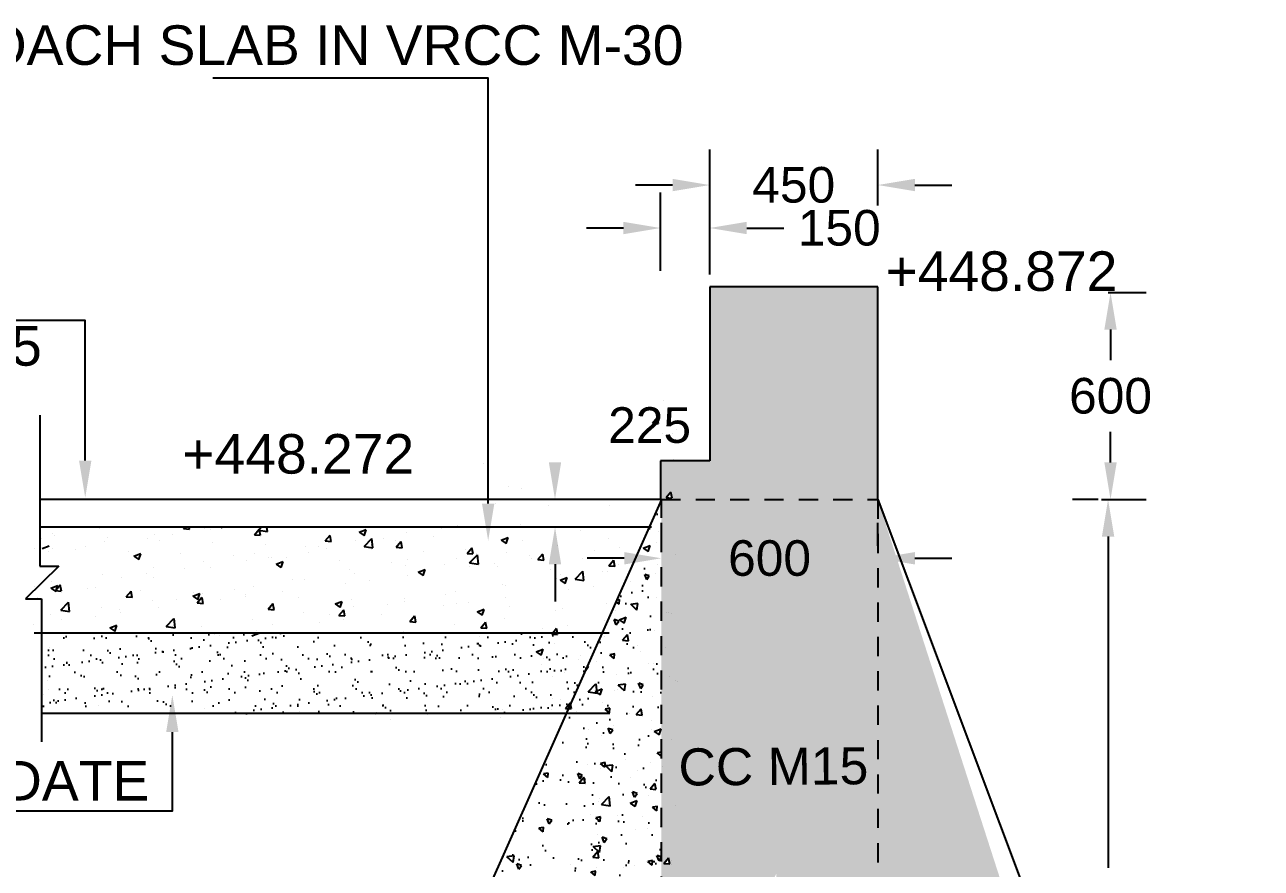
# Model space of a CAD drawing. Header units: metres. Extents: x 323 to 450, y 282 to 479.
# Drawn here: x 377.26 to 385.43, y 297.16 to 302.73 of the extents above; entities that cross this region are included whole.
import ezdxf

# ---------------------------------------------------------------- set-up
doc = ezdxf.new("R2010")
doc.units = ezdxf.units.M
doc.header["$MEASUREMENT"] = 0
doc.linetypes.add('HIDDEN', pattern=[9.525, 6.35, -3.175])
for name, color, linetype in [('DIMENSION', 255, 'Continuous'), ('DRAWING', 7, 'Continuous'), ('HATCH', 7, 'Continuous'), ('TEXT', 255, 'Continuous')]:
    doc.layers.add(name, color=color, linetype=linetype)
doc.styles.get("Standard").update_dxf_attribs({"font": 'arial.ttf'})
pattern_1 = [(140, (0.68134, 1.4796), (0.03137607, 0.3586301), [0.0375, -0.4125]), (85, (0.68134, 1.4796), (-0.37609607, -0.06937567), [0.03, -0.33]), (190.4514, (0.68396, 1.50948), (-0.34471977, 0.2892547), [0.0318701, -0.35057106]), (136.1842, (0.58134, 1.4796), (0.0827595, 0.53362052), [0.05625, -0.61875]), (186.6356, (0.58824, 1.52406), (-0.48705894, 0.46733135), [0.04780514, -0.5258565]), (81.1842, (0.58134, 1.4796), (-0.4870593, 0.467331), [0.045, -0.495]), (111, (0.60634, 1.5296), (0.20130945, 0.29845353), [0.0375, -0.4125]), (56, (0.60634, 1.5296), (-0.36257502, 0.12165767), [0.03, -0.33]), (161.4514, (0.62312, 1.55446), (-0.16126525, 0.42011131), [0.0318701, -0.35057106]), (127.5, (0.68134, 1.47959), (-0.166446927, 0.006079928), [0, -0.326, 0, -0.335, 0, -0.33125]), (97.5, (0.68134, 1.47959), (-0.197205856, 0.13153477), [0, -0.191, 0, -0.3185, 0, -0.12625]), (57.5, (0.68134, 1.36809), (0.011277436, 0.266911218), [0, -0.125, 0, -0.39, 0, -0.5175]), (47.5, (0.68134, 1.3181), (-0.05005249, 0.29159308), [0, -0.1625, 0, -0.259, 0, -0.3675])]

msp = doc.modelspace()

# ---------------------------------------------------------------- hatches: boundary and pattern name
at = {"layer": 'DIMENSION', "ltscale": 0.02}
h = msp.add_hatch(dxfattribs=at)
h.set_pattern_fill('AR-SAND', color=256, scale=0.09, style=0)
h.set_pattern_definition([(37.5, (1.61937, -4.51791), (-0.005669402, 0.17341414), [0, -0.1368, 0, -0.153, 0, -0.14625]), (7.5, (1.61937, -4.51791), (0.1592799, 0.25399315), [0, -0.0738, 0, -0.1233, 0, -0.04725]), (327.5, (1.50867, -4.51791), (0.280272768, 0.000509315), [0, -0.045, 0, -0.162, 0, -0.2115]), (317.5, (1.50867, -4.51791), (0.2705514, 0.0789908), [0, -0.0225, 0, -0.1062, 0, -0.1215])])
h.paths.add_polyline_path([(380.86543, 298.24898), (380.86674, 298.24184), (381.07412, 298.70729), (380.78089, 298.70729), (380.7824, 298.6991), (380.74304, 298.70254), (380.74703, 298.70729), (377.3715, 298.70729), (377.3715, 298.17641), (379.57454, 298.17641), (379.58854, 298.18178), (379.58674, 298.17641), (380.83759, 298.17641), (380.85234, 298.20952), (380.83368, 298.21115)])
h.paths.add_polyline_path([(380.68634, 298.60319), (380.67291, 298.56315), (380.63995, 298.58538)], flags=16)
at = {"layer": 'HATCH', "ltscale": 0.02}
h = msp.add_hatch(dxfattribs=at)
h.set_pattern_fill('AR-CONC', color=256, scale=0.05, angle=90, style=0)
h.set_pattern_definition(pattern_1)
h.paths.add_polyline_path([(382.89786, 300.99627), (381.78721, 300.99627), (381.78721, 299.84691), (381.46221, 299.84691), (381.46221, 299.59118), (381.46792, 299.59118), (381.53986, 299.59118), (381.53825, 299.59989), (381.4989, 299.60333), (381.53064, 299.64116), (381.53986, 299.59118), (382.89786, 299.59118)])
h.paths.add_polyline_path([(382.89786, 299.59118), (381.46792, 299.59118), (381.46792, 297.02223), (382.08659, 297.02223), (382.08659, 296.83021), (382.22756, 297.12069), (382.22756, 297.04149), (382.89786, 297.04149)])
h.paths.add_polyline_path([(381.5229, 297.18393), (381.48354, 297.18737), (381.51528, 297.2252)], flags=16)
h.paths.add_polyline_path([(383.7642, 296.90633), (382.89786, 296.90633), (382.89786, 294.24915), (384.62161, 294.24915)])
h.paths.add_polyline_path([(385.43222, 294.24915), (382.06425, 294.24915), (382.06675, 294.23558), (382.0274, 294.23902), (382.0359, 294.24915), (381.46792, 294.24915), (380.1818, 294.24915), (380.18118, 294.2473), (380.17844, 294.24915), (378.84838, 294.24915), (378.84838, 294.04691), (378.86979, 294.07242), (378.8774, 294.03115), (378.84838, 294.03369), (378.84838, 293.5896), (378.85314, 293.59456), (378.8604, 293.53215), (378.84838, 293.53401), (378.84838, 293.18028), (385.43222, 293.18028)])
h.paths.add_polyline_path([(382.25982, 293.736), (382.20137, 293.74507), (382.25256, 293.79841)], flags=16)
h.paths.add_polyline_path([(382.24804, 293.2528), (382.20869, 293.25624), (382.24043, 293.29406)], flags=16)
h.paths.add_polyline_path([(382.1574, 293.74419), (382.11805, 293.74763), (382.14978, 293.78546)], flags=16)
h.paths.add_polyline_path([(382.05887, 294.14266), (382.02591, 294.16489), (382.0723, 294.1827)], flags=16)
h.paths.add_polyline_path([(381.89992, 293.66894), (381.86696, 293.69117), (381.91335, 293.70898)], flags=0)
h.paths.add_polyline_path([(381.77947, 293.29379), (381.74012, 293.29723), (381.77186, 293.33506)], flags=16)
h.paths.add_polyline_path([(381.74096, 293.19521), (381.708, 293.21744), (381.7544, 293.23525)], flags=16)
h.paths.add_polyline_path([(381.68883, 293.78518), (381.64947, 293.78863), (381.68121, 293.82645)], flags=0)
h.paths.add_polyline_path([(381.56261, 293.84413), (381.50416, 293.8532), (381.55535, 293.90654)], flags=16)
h.paths.add_polyline_path([(381.50997, 293.93196), (381.47701, 293.95419), (381.5234, 293.972)], flags=16)
h.paths.add_polyline_path([(381.35102, 293.45823), (381.31806, 293.48046), (381.36445, 293.49827)], flags=16)
h.paths.add_polyline_path([(381.3109, 293.33479), (381.27155, 293.33823), (381.30329, 293.37605)], flags=16)
h.paths.add_polyline_path([(381.22026, 293.82618), (381.1809, 293.82962), (381.21264, 293.86745)], flags=0)
h.paths.add_polyline_path([(381.12002, 294.19498), (381.08706, 294.21721), (381.13346, 294.23502)], flags=16)
h.paths.add_polyline_path([(380.96107, 293.72125), (380.92811, 293.74349), (380.9745, 293.76129)], flags=0)
h.paths.add_polyline_path([(380.95202, 293.20776), (380.89357, 293.21683), (380.94476, 293.27017)], flags=16)
h.paths.add_polyline_path([(380.86541, 293.95226), (380.80696, 293.96133), (380.85815, 294.01467)], flags=16)
h.paths.add_polyline_path([(380.84233, 293.37578), (380.80298, 293.37922), (380.83471, 293.41705)], flags=16)
h.paths.add_polyline_path([(380.80212, 293.24753), (380.76916, 293.26976), (380.81555, 293.28757)], flags=16)
h.paths.add_polyline_path([(380.75168, 293.86717), (380.71233, 293.87062), (380.74407, 293.90844)], flags=16)
h.paths.add_polyline_path([(380.57112, 293.98428), (380.53816, 294.00651), (380.58456, 294.02432)], flags=16)
h.paths.add_polyline_path([(380.41217, 293.51055), (380.37921, 293.53278), (380.4256, 293.55059)], flags=16)
h.paths.add_polyline_path([(380.37376, 293.41678), (380.3344, 293.42022), (380.36614, 293.45804)], flags=16)
h.paths.add_polyline_path([(380.28311, 293.90817), (380.24376, 293.91161), (380.2755, 293.94944)], flags=16)
h.paths.add_polyline_path([(380.25481, 293.31589), (380.19636, 293.32496), (380.24755, 293.3783)], flags=16)
h.paths.add_polyline_path([(380.1682, 294.06039), (380.10975, 294.06946), (380.16094, 294.1228)], flags=16)
h.paths.add_polyline_path([(380.02222, 293.77357), (379.98926, 293.79581), (380.03566, 293.81361)], flags=16)
h.paths.add_polyline_path([(379.90519, 293.45777), (379.86583, 293.46121), (379.89757, 293.49904)], flags=16)
h.paths.add_polyline_path([(379.86327, 293.29985), (379.83031, 293.32208), (379.8767, 293.33989)], flags=16)
h.paths.add_polyline_path([(379.81454, 293.94916), (379.77519, 293.9526), (379.80693, 293.99043)], flags=16)
h.paths.add_polyline_path([(379.63228, 294.0366), (379.59932, 294.05883), (379.64571, 294.07664)], flags=16)
h.paths.add_polyline_path([(379.5576, 293.42402), (379.49916, 293.43309), (379.55034, 293.48643)], flags=16)
h.paths.add_polyline_path([(379.47332, 293.56287), (379.44036, 293.5851), (379.48676, 293.60291)], flags=16)
h.paths.add_polyline_path([(379.47099, 294.16852), (379.41255, 294.17759), (379.46373, 294.23093)], flags=16)
h.paths.add_polyline_path([(379.43661, 293.49877), (379.39726, 293.50221), (379.429, 293.54003)], flags=16)
h.paths.add_polyline_path([(379.34597, 293.99016), (379.30662, 293.9936), (379.33836, 294.03143)], flags=16)
h.paths.add_polyline_path([(379.08338, 293.82589), (379.05042, 293.84813), (379.09681, 293.86593)], flags=16)
h.paths.add_polyline_path([(378.96804, 293.53976), (378.92869, 293.5432), (378.96043, 293.58103)], flags=16)
h.paths.add_polyline_path([(378.92442, 293.35217), (378.89147, 293.3744), (378.93786, 293.39221)], flags=16)
h.paths.add_polyline_path([(382.89786, 299.59118), (382.89786, 297.04149), (383.72058, 297.04149)])
h.paths.add_polyline_path([(381.86405, 299.38155), (382.50173, 299.38155), (382.50173, 299.02381), (381.86405, 299.02381)], flags=24)
h.paths.add_polyline_path([(381.42363, 297.63263), (382.90057, 297.64313), (382.89787, 298.02338), (381.42092, 298.01287)], flags=9)
h.paths.add_polyline_path([(380.47806, 293.4843), (381.955, 293.49481), (381.9523, 293.87505), (380.47536, 293.86455)], flags=24)
h = msp.add_hatch(dxfattribs=at)
h.set_pattern_fill('AR-CONC', color=256, scale=0.05, angle=90, style=0)
h.set_pattern_definition(pattern_1)
h.paths.add_polyline_path([(379.08786, 294.24915), (380.17844, 294.24915), (380.14822, 294.26953), (380.19461, 294.28734), (380.1818, 294.24915), (381.46792, 294.24915), (381.46792, 294.58989), (381.41755, 294.5977), (381.46792, 294.6502), (381.46792, 297.02223), (380.32337, 297.02223)])
h.paths.add_polyline_path([(380.47214, 295.38262), (380.47976, 295.34135), (380.4404, 295.34479)], flags=16)
h.paths.add_polyline_path([(380.51252, 295.23479), (380.49908, 295.19475), (380.46612, 295.21698)], flags=16)
h.paths.add_polyline_path([(380.34013, 294.72102), (380.35356, 294.76107), (380.30717, 294.74326)], flags=16)
h.paths.add_polyline_path([(380.5704, 294.84996), (380.56279, 294.89122), (380.53105, 294.8534)], flags=16)
h.paths.add_polyline_path([(380.68492, 295.50368), (380.69218, 295.44126), (380.63374, 295.45033)], flags=16)
h.paths.add_polyline_path([(380.18486, 294.44083), (380.15312, 294.403), (380.19247, 294.39956)], flags=16)
h.paths.add_polyline_path([(380.62508, 295.69071), (380.65804, 295.66848), (380.67147, 295.70852)], flags=16)
h.paths.add_polyline_path([(380.7788, 294.69676), (380.77153, 294.75918), (380.72035, 294.70583)], flags=16)
h.paths.add_polyline_path([(380.90246, 294.97177), (380.88903, 294.93173), (380.85607, 294.95396)], flags=16)
h.paths.add_polyline_path([(380.94071, 295.34162), (380.94833, 295.30035), (380.90897, 295.30379)], flags=16)
h.paths.add_polyline_path([(380.85007, 295.83301), (380.85768, 295.79174), (380.81833, 295.79519)], flags=16)
h.paths.add_polyline_path([(380.73008, 294.458), (380.74351, 294.49804), (380.69712, 294.48023)], flags=16)
h.paths.add_polyline_path([(380.66104, 294.35856), (380.62169, 294.36201), (380.65343, 294.39983)], flags=16)
h.paths.add_polyline_path([(381.06142, 295.44549), (381.04798, 295.40545), (381.01502, 295.42768)], flags=16)
h.paths.add_polyline_path([(381.03897, 294.80896), (381.03136, 294.85023), (380.99962, 294.8124)], flags=16)
h.paths.add_polyline_path([(380.81699, 296.1422), (380.83042, 296.18224), (380.78403, 296.16443)], flags=16)
h.paths.add_polyline_path([(380.75943, 296.3244), (380.76704, 296.28313), (380.72769, 296.28658)], flags=16)
h.paths.add_polyline_path([(381.17398, 295.90141), (381.20694, 295.87918), (381.22037, 295.91922)], flags=16)
h.paths.add_polyline_path([(381.38213, 295.39555), (381.38939, 295.33313), (381.33094, 295.3422)], flags=16)
h.paths.add_polyline_path([(381.29241, 294.70875), (381.27898, 294.66871), (381.24602, 294.69094)], flags=16)
h.paths.add_polyline_path([(381.31864, 295.79202), (381.32625, 295.75075), (381.2869, 295.75419)], flags=16)
h.paths.add_polyline_path([(381.40928, 295.30063), (381.4169, 295.25936), (381.37754, 295.2628)], flags=16)
h.paths.add_polyline_path([(381.12961, 294.31757), (381.122, 294.35884), (381.09026, 294.32101)], flags=16)
h.paths.add_polyline_path([(381.45136, 295.18247), (381.43793, 295.14243), (381.40497, 295.16466)], flags=16)
h.paths.add_polyline_path([(381.29552, 296.14005), (381.30278, 296.07764), (381.24433, 296.0867)], flags=16)
h.paths.add_polyline_path([(381.228, 296.28341), (381.23561, 296.24214), (381.19626, 296.24558)], flags=16)
h.paths.add_polyline_path([(380.97594, 296.61593), (380.98938, 296.65597), (380.94298, 296.63816)], flags=16)
h.paths.add_polyline_path([(381.36589, 296.3529), (381.37932, 296.39294), (381.33293, 296.37514)], flags=16)
h.paths.add_polyline_path([(381.13736, 296.7748), (381.14497, 296.73353), (381.10561, 296.73697)], flags=16)
h.paths.add_polyline_path([(381.15772, 296.8312), (381.21617, 296.82214), (381.20891, 296.88455)], flags=16)
h.paths.add_polyline_path([(381.46792, 297.02223), (381.46792, 299.59118), (380.32337, 297.02223)])
h.paths.add_polyline_path([(381.05433, 297.22492), (381.04671, 297.26619), (381.01497, 297.22837)], flags=16)
h.paths.add_polyline_path([(381.14833, 297.12969), (381.1349, 297.08965), (381.10193, 297.11188)], flags=16)
h.paths.add_polyline_path([(381.1223, 297.62905), (381.12956, 297.56664), (381.07111, 297.5757)], flags=16)
h.paths.add_polyline_path([(380.96368, 297.71631), (380.95607, 297.75759), (380.92433, 297.71976)], flags=16)
h.paths.add_polyline_path([(381.29385, 297.56338), (381.30728, 297.60342), (381.26089, 297.58561)], flags=16)
h.paths.add_polyline_path([(381.42464, 297.71659), (381.43225, 297.67532), (381.3929, 297.67876)], flags=16)
h.paths.add_polyline_path([(381.4528, 298.0371), (381.46624, 298.07714), (381.41984, 298.05933)], flags=16)
h.paths.add_polyline_path([(381.34161, 298.16671), (381.334, 298.20798), (381.30226, 298.17015)], flags=16)
h.paths.add_polyline_path([(381.01284, 298.31581), (381.04114, 298.32667), (381.03569, 298.37356), (380.9845, 298.3202)], flags=16)
h.paths.add_polyline_path([(381.25097, 298.6581), (381.24335, 298.69937), (381.21161, 298.66155)], flags=16)
h.paths.add_polyline_path([(381.18885, 298.79608), (381.23524, 298.81389), (381.22181, 298.77385)], flags=16)
h.paths.add_polyline_path([(381.3478, 299.26981), (381.3942, 299.28762), (381.38076, 299.24757)], flags=16)

# ---------------------------------------------------------------- linework, layer by layer
at = {"layer": 'DIMENSION', "ltscale": 0.02}
for p, q in [((381.78721, 301.46597), (381.78721, 301.90334)), ((382.89786, 301.53356), (382.89786, 301.90334)), ((381.54223, 301.66816), (381.29725, 301.66816)), ((381.46221, 301.10103), (381.46221, 301.6195)), ((381.78721, 301.07793), (381.78721, 301.6195)), ((383.14284, 301.66816), (383.38782, 301.66816)), ((381.21723, 301.38432), (380.97225, 301.38432)), ((382.03219, 301.38432), (382.27717, 301.38432)), ((384.42034, 300.95815), (384.67128, 300.95815)), ((384.43609, 300.71317), (384.43609, 300.51233)), ((384.43609, 299.83616), (384.43609, 300.037)), ((380.84733, 299.59118), (380.52964, 299.59118)), ((384.35443, 299.59118), (384.18471, 299.59118)), ((384.37704, 299.59118), (384.67128, 299.59118)), ((381.46792, 299.28434), (381.46792, 299.43786)), ((382.89786, 299.28434), (382.89786, 299.43786)), ((380.84733, 299.40816), (380.52964, 299.40816)), ((384.41989, 299.3462), (384.41989, 297.15783)), ((381.22294, 299.20268), (380.97797, 299.20268)), ((383.14284, 299.20268), (383.38782, 299.20268)), ((380.76482, 299.16318), (380.76482, 298.9182))]:
    msp.add_line(p, q, dxfattribs=at)
for points in [[(380.32298, 299.56403), (380.32298, 302.37398), (378.50316, 302.37398)], [(377.66036, 299.84816), (377.66036, 300.77421), (377.07025, 300.77421)], [(378.23583, 298.05512), (378.23583, 297.53179), (376.90531, 297.53179)]]:
    msp.add_lwpolyline(points, dxfattribs=at)
for points in [[(381.54223, 301.70899), (381.54223, 301.62733), (381.78721, 301.66816)], [(383.14284, 301.70899), (383.14284, 301.62733), (382.89786, 301.66816)], [(381.21723, 301.42514), (381.21723, 301.34349), (381.46221, 301.38432)], [(382.03219, 301.42514), (382.03219, 301.34349), (381.78721, 301.38432)], [(384.39526, 300.71317), (384.47692, 300.71317), (384.43609, 300.95815)], [(377.70119, 299.84816), (377.66036, 299.60318), (377.61953, 299.84816)], [(380.72399, 299.83616), (380.80565, 299.83616), (380.76482, 299.59118)], [(384.39526, 299.83616), (384.47692, 299.83616), (384.43609, 299.59118)], [(384.37906, 299.3462), (384.46072, 299.3462), (384.41989, 299.59118)], [(380.36381, 299.56403), (380.32298, 299.31905), (380.28215, 299.56403)], [(380.72399, 299.16318), (380.80565, 299.16318), (380.76482, 299.40816)], [(381.22294, 299.24351), (381.22294, 299.16185), (381.46792, 299.20268)], [(383.14284, 299.24351), (383.14284, 299.16185), (382.89786, 299.20268)], [(378.195, 298.05512), (378.23583, 298.3001), (378.27666, 298.05512)]]:
    msp.add_solid(points, dxfattribs=at)
at = {"layer": 'DRAWING', "ltscale": 0.02}
for p, q in [((382.89786, 300.99627), (381.78721, 300.99627)), ((381.78721, 300.99627), (381.78721, 299.84691)), ((382.89786, 299.59118), (382.89786, 300.99627)), ((377.36078, 300.14735), (377.36078, 299.15158)), ((381.78721, 299.84691), (381.46221, 299.84691)), ((381.46221, 299.84691), (381.46221, 299.59118)), ((381.46792, 299.59118), (377.36078, 299.59118)), ((381.46792, 299.59118), (379.08786, 294.24915)), ((381.4025, 299.40816), (377.36078, 299.40816)), ((377.48626, 299.15158), (377.26623, 298.93494)), ((377.36078, 299.15158), (377.48626, 299.15158)), ((377.26623, 298.93494), (377.3715, 298.93494)), ((377.3715, 298.93494), (377.3715, 297.98978)), ((381.12363, 298.70729), (377.32291, 298.70729)), ((381.12826, 298.17641), (377.3715, 298.17641))]:
    msp.add_line(p, q, dxfattribs=at)
at = {"layer": 'DRAWING', "linetype": 'HIDDEN', "ltscale": 0.02}
for p, q in [((381.46792, 294.24915), (381.46792, 299.59118)), ((381.46792, 299.59118), (382.89786, 299.59118)), ((382.89786, 299.59118), (382.89786, 294.24915))]:
    msp.add_line(p, q, dxfattribs=at)
at = {"layer": 'DRAWING', "ltscale": 0.02}
msp.add_lwpolyline([(382.89786, 299.59118), (384.90556, 294.24915)], dxfattribs=at)
at = {"layer": 'HATCH', "ltscale": 0.02}
for p, q in [((381.48053, 300.24748), (381.48053, 300.24748)), ((381.40825, 300.09472), (381.43975, 300.13226)), ((381.40825, 300.09472), (381.4473, 300.09131)), ((381.4477, 300.09079), (381.44015, 300.13174)), ((381.47258, 300.03001), (381.47258, 300.03001)), ((381.54068, 300.02753), (381.54068, 300.02753)), ((381.56526, 300.05266), (381.56526, 300.05266)), ((380.29295, 299.82654), (380.29295, 299.82654)), ((381.55015, 299.85536), (381.55015, 299.85536)), ((380.45994, 299.67574), (380.45994, 299.67574)), ((380.54528, 299.66145), (380.54528, 299.66145)), ((381.1573, 299.59747), (381.1573, 299.59747)), ((381.45669, 299.59506), (381.45669, 299.59506)), ((381.4989, 299.60333), (381.53039, 299.64087)), ((381.4989, 299.60333), (381.53794, 299.59992)), ((381.53834, 299.5994), (381.53079, 299.64035)), ((380.37397, 299.56749), (380.37397, 299.56749)), ((380.72271, 299.55276), (380.72271, 299.55276)), ((381.12672, 299.55324), (381.12672, 299.55324)), ((380.12202, 299.41644), (380.12202, 299.41644)), ((380.53697, 299.42532), (380.53697, 299.42532)), ((377.37444, 299.33329), (377.37444, 299.33329)), ((377.44143, 299.36628), (377.44143, 299.36628)), ((377.45687, 299.35155), (377.45687, 299.35155)), ((377.75542, 299.39869), (377.75542, 299.39869)), ((377.80561, 299.33681), (377.80561, 299.33681)), ((378.07467, 299.33619), (378.07467, 299.33619)), ((378.12057, 299.36031), (378.12057, 299.36031)), ((378.23821, 299.35772), (378.23821, 299.35772)), ((378.30954, 299.3989), (378.31731, 299.40816)), ((378.30954, 299.3989), (378.34859, 299.39549)), ((378.34899, 299.39497), (378.34656, 299.40816)), ((378.45055, 299.40214), (378.45055, 299.40214)), ((378.48563, 299.39029), (378.48563, 299.39029)), ((378.55885, 299.40816), (378.56375, 299.40485)), ((378.56415, 299.40433), (378.56544, 299.40816)), ((378.77811, 299.35791), (378.80961, 299.39544)), ((378.77811, 299.35791), (378.81716, 299.35449)), ((378.80627, 299.3891), (378.82456, 299.40816)), ((378.80627, 299.3891), (378.86437, 299.38009)), ((378.81756, 299.35398), (378.81001, 299.39493)), ((378.86477, 299.3796), (378.86145, 299.40816)), ((379.24668, 299.31691), (379.27818, 299.35445)), ((379.28613, 299.31298), (379.27858, 299.35393)), ((379.47011, 299.37445), (379.51585, 299.392)), ((379.47011, 299.37445), (379.5026, 299.35253)), ((379.503, 299.35201), (379.51625, 299.39149)), ((379.50347, 299.28097), (379.55436, 299.334)), ((379.56198, 299.27147), (379.55476, 299.33351)), ((379.63337, 299.33589), (379.63337, 299.33589)), ((379.7866, 299.37044), (379.7866, 299.37044)), ((379.96085, 299.34947), (379.96085, 299.34947)), ((380.01435, 299.40128), (380.01435, 299.40128)), ((380.37342, 299.40379), (380.37342, 299.40379)), ((380.40895, 299.32213), (380.45469, 299.33969)), ((380.44185, 299.29969), (380.45509, 299.33917)), ((380.93285, 299.38864), (380.93285, 299.38864)), ((381.11877, 299.33577), (381.11877, 299.33577)), ((381.44875, 299.37759), (381.44875, 299.37759)), ((377.32675, 299.2679), (377.32675, 299.2679)), ((377.3768, 299.26838), (377.42255, 299.28594)), ((377.41467, 299.2493), (377.41467, 299.2493)), ((377.44585, 299.26534), (377.44585, 299.26534)), ((377.59462, 299.26379), (377.59462, 299.26379)), ((377.66209, 299.28187), (377.66209, 299.28187)), ((377.78515, 299.31432), (377.78515, 299.31432)), ((378.15434, 299.32208), (378.15434, 299.32208)), ((378.50308, 299.30734), (378.50308, 299.30734)), ((378.85181, 299.29261), (378.85181, 299.29261)), ((379.11732, 299.27964), (379.11732, 299.27964)), ((379.20055, 299.27787), (379.20055, 299.27787)), ((379.24668, 299.31692), (379.28573, 299.3135)), ((379.25239, 299.27049), (379.25239, 299.27049)), ((379.4473, 299.32146), (379.4473, 299.32146)), ((379.50347, 299.28097), (379.56157, 299.27196)), ((379.54928, 299.26314), (379.54928, 299.26314)), ((379.54989, 299.29537), (379.54989, 299.29537)), ((379.71343, 299.3169), (379.71343, 299.3169)), ((379.71526, 299.27592), (379.74675, 299.31345)), ((379.71526, 299.27592), (379.7543, 299.2725)), ((379.7547, 299.27199), (379.74715, 299.31294)), ((380.17089, 299.25784), (380.17089, 299.25784)), ((380.18383, 299.23493), (380.21532, 299.27246)), ((380.22327, 299.23099), (380.21572, 299.27194)), ((380.40895, 299.32213), (380.44145, 299.30021)), ((380.55187, 299.32324), (380.55187, 299.32324)), ((380.78336, 299.28977), (380.78336, 299.28977)), ((381.0251, 299.25455), (381.0251, 299.25455)), ((381.18865, 299.27608), (381.18865, 299.27608)), ((381.3478, 299.26981), (381.39354, 299.28737)), ((381.3478, 299.26981), (381.38029, 299.24789)), ((381.38069, 299.24737), (381.39394, 299.28685)), ((381.43606, 299.30865), (381.43606, 299.30865)), ((377.94335, 299.24906), (377.94335, 299.24906)), ((377.98236, 299.21606), (378.0281, 299.23362)), ((377.98236, 299.21606), (378.01485, 299.19414)), ((378.01525, 299.19363), (378.0285, 299.23311)), ((378.29209, 299.23433), (378.29209, 299.23433)), ((378.4426, 299.18466), (378.4426, 299.18466)), ((378.64082, 299.21959), (378.64082, 299.21959)), ((378.72635, 299.18695), (378.72635, 299.18695)), ((378.78191, 299.23364), (378.78191, 299.23364)), ((378.8714, 299.20509), (378.8714, 299.20509)), ((378.88989, 299.20848), (378.88989, 299.20848)), ((378.92121, 299.16374), (378.96695, 299.1813)), ((378.9541, 299.14131), (378.96735, 299.18079)), ((378.98956, 299.20486), (378.98956, 299.20486)), ((379.13731, 299.24105), (379.13731, 299.24105)), ((379.33829, 299.19012), (379.33829, 299.19012)), ((379.68703, 299.17539), (379.68703, 299.17539)), ((379.7899, 299.19245), (379.7899, 299.19245)), ((379.89802, 299.2484), (379.89802, 299.2484)), ((380.11408, 299.19897), (380.11408, 299.19897)), ((380.18383, 299.23493), (380.22287, 299.23151)), ((380.20068, 299.17284), (380.25156, 299.22587)), ((380.20068, 299.17284), (380.25878, 299.16383)), ((380.24675, 299.23367), (380.24675, 299.23367)), ((380.25918, 299.16333), (380.25196, 299.22538)), ((380.36511, 299.16766), (380.36511, 299.16766)), ((380.44405, 299.24079), (380.44405, 299.24079)), ((380.59549, 299.21893), (380.59549, 299.21893)), ((380.61253, 299.20023), (380.61253, 299.20023)), ((380.6524, 299.19393), (380.68389, 299.23146)), ((380.6524, 299.19393), (380.69145, 299.19051)), ((380.69184, 299.19), (380.68429, 299.23095)), ((380.94422, 299.2042), (380.94422, 299.2042)), ((381.12097, 299.15294), (381.15246, 299.19047)), ((381.16042, 299.149), (381.15286, 299.18995)), ((381.29296, 299.18947), (381.29296, 299.18947)), ((381.56333, 299.22541), (381.56333, 299.22541)), ((377.77721, 299.09684), (377.77721, 299.09684)), ((378.06635, 299.10006), (378.06635, 299.10006)), ((378.11263, 299.14284), (378.11263, 299.14284)), ((378.31377, 299.13263), (378.31377, 299.13263)), ((378.49042, 299.1397), (378.49042, 299.1397)), ((378.92121, 299.16374), (378.9537, 299.14182)), ((379.40892, 299.12705), (379.40892, 299.12705)), ((379.43936, 299.10399), (379.43936, 299.10399)), ((379.77866, 299.15297), (379.77866, 299.15297)), ((379.78899, 299.09181), (379.78899, 299.09181)), ((379.86005, 299.11142), (379.90579, 299.12898)), ((379.86005, 299.11142), (379.89255, 299.0895)), ((379.89295, 299.08899), (379.90619, 299.12847)), ((380.03576, 299.16065), (380.03576, 299.16065)), ((380.20157, 299.14613), (380.20157, 299.14613)), ((380.3845, 299.14592), (380.3845, 299.14592)), ((380.73323, 299.13118), (380.73323, 299.13118)), ((380.80136, 299.09462), (380.80136, 299.09462)), ((380.89789, 299.06471), (380.94877, 299.11774)), ((380.95639, 299.0552), (380.94917, 299.11725)), ((381.08197, 299.11645), (381.08197, 299.11645)), ((381.11083, 299.1183), (381.11083, 299.1183)), ((381.12097, 299.15294), (381.16002, 299.14952)), ((381.18235, 299.16002), (381.18235, 299.16002)), ((381.4307, 299.10171), (381.4307, 299.10171)), ((381.44081, 299.16012), (381.44081, 299.16012)), ((377.3269, 299.01948), (377.3269, 299.01948)), ((377.43346, 299.00536), (377.4792, 299.02292)), ((377.43346, 299.00536), (377.46596, 298.98344)), ((377.4379, 299.04786), (377.4379, 299.04786)), ((377.46304, 298.9895), (377.49454, 299.02704)), ((377.46635, 298.98293), (377.4796, 299.02241)), ((377.49023, 299.02421), (377.49023, 299.02421)), ((377.50249, 298.98557), (377.49494, 299.02652)), ((377.67564, 299.00474), (377.67564, 299.00474)), ((377.72845, 299.0089), (377.72845, 299.0089)), ((377.90281, 299.07852), (377.90281, 299.07852)), ((378.10944, 299.0743), (378.10944, 299.0743)), ((378.77396, 299.01617), (378.77396, 299.01617)), ((379.02794, 299.06165), (379.02794, 299.06165)), ((379.10938, 299.06217), (379.10938, 299.06217)), ((379.37803, 299.03771), (379.37803, 299.03771)), ((379.54157, 299.05924), (379.54157, 299.05924)), ((380.42038, 299.02922), (380.42038, 299.02922)), ((380.43611, 299.02332), (380.43611, 299.02332)), ((380.77541, 299.0723), (380.77541, 299.0723)), ((380.7989, 299.0591), (380.84464, 299.07666)), ((380.7989, 299.0591), (380.83139, 299.03719)), ((380.83179, 299.03667), (380.84504, 299.07615)), ((380.89789, 299.06471), (380.95599, 299.0557)), ((381.01679, 299.01842), (381.01679, 299.01842)), ((381.26421, 299.05099), (381.26421, 299.05099)), ((377.34747, 298.94351), (377.34747, 298.94351)), ((377.46304, 298.9895), (377.50209, 298.98609)), ((377.93161, 298.94851), (377.96311, 298.98604)), ((377.93161, 298.94851), (377.97066, 298.94509)), ((377.97106, 298.94458), (377.96351, 298.98553)), ((378.02437, 298.99001), (378.02437, 298.99001)), ((378.10468, 298.92537), (378.10468, 298.92537)), ((378.26597, 298.93086), (378.26597, 298.93086)), ((378.37231, 298.95304), (378.41805, 298.9706)), ((378.37231, 298.95304), (378.4048, 298.93112)), ((378.37311, 298.97527), (378.37311, 298.97527)), ((378.40019, 298.90751), (378.43168, 298.94505)), ((378.4052, 298.93061), (378.41845, 298.97009)), ((378.43963, 298.90358), (378.43208, 298.94453)), ((378.43466, 298.96719), (378.43466, 298.96719)), ((378.55449, 298.92928), (378.55449, 298.92928)), ((378.64695, 298.99626), (378.64695, 298.99626)), ((378.71803, 298.95082), (378.71803, 298.95082)), ((378.72184, 298.96054), (378.72184, 298.96054)), ((378.96545, 298.98339), (378.96545, 298.98339)), ((379.07058, 298.94581), (379.07058, 298.94581)), ((379.41931, 298.93107), (379.41931, 298.93107)), ((379.77072, 298.9355), (379.77072, 298.9355)), ((380.0394, 298.96383), (380.0394, 298.96383)), ((380.10613, 298.9815), (380.10613, 298.9815)), ((380.44067, 298.94257), (380.44067, 298.94257)), ((380.85325, 298.99689), (380.85325, 298.99689)), ((381.43286, 298.94265), (381.43286, 298.94265)), ((377.49847, 298.86086), (377.54935, 298.91389)), ((377.49847, 298.86086), (377.55657, 298.85184)), ((377.55697, 298.85136), (377.54975, 298.9134)), ((377.76926, 298.87937), (377.76926, 298.87937)), ((377.88499, 298.86546), (377.88499, 298.86546)), ((377.89449, 298.84239), (377.89449, 298.84239)), ((378.14191, 298.87497), (378.14191, 298.87497)), ((378.40019, 298.90751), (378.43923, 298.9041)), ((378.86876, 298.86652), (378.90025, 298.90405)), ((378.86876, 298.86652), (378.9078, 298.8631)), ((378.9082, 298.86259), (378.90065, 298.90354)), ((379.10144, 298.8447), (379.10144, 298.8447)), ((379.31115, 298.90072), (379.35689, 298.91828)), ((379.31115, 298.90072), (379.34365, 298.8788)), ((379.33733, 298.82552), (379.36882, 298.86306)), ((379.34405, 298.87829), (379.35729, 298.91777)), ((379.37677, 298.82159), (379.36922, 298.86254)), ((379.43141, 298.88652), (379.43141, 298.88652)), ((379.65841, 298.89843), (379.65841, 298.89843)), ((379.76805, 298.91634), (379.76805, 298.91634)), ((380.02971, 298.88847), (380.02971, 298.88847)), ((380.11678, 298.9016), (380.11678, 298.9016)), ((380.19325, 298.91), (380.19325, 298.91)), ((380.25, 298.8484), (380.29574, 298.86596)), ((380.25, 298.8484), (380.2825, 298.82648)), ((380.28289, 298.82597), (380.29614, 298.86545)), ((380.46552, 298.88687), (380.46552, 298.88687)), ((380.76747, 298.85483), (380.76747, 298.85483)), ((380.81425, 298.87213), (380.81425, 298.87213)), ((381.10289, 298.90082), (381.10289, 298.90082)), ((381.16299, 298.8574), (381.16299, 298.8574)), ((381.50493, 298.84765), (381.50493, 298.84765)), ((381.51172, 298.84266), (381.51172, 298.84266)), ((377.31837, 298.76655), (377.31837, 298.76655)), ((377.42996, 298.83039), (377.42996, 298.83039)), ((377.504, 298.80007), (377.504, 298.80007)), ((377.73095, 298.82086), (377.73095, 298.82086)), ((377.82341, 298.74234), (377.86915, 298.7599)), ((377.8563, 298.71991), (377.86955, 298.75938)), ((378.19567, 298.75273), (378.24656, 298.80576)), ((378.25417, 298.74323), (378.24696, 298.80527)), ((378.76602, 298.7987), (378.76602, 298.7987)), ((378.89645, 298.76764), (378.89645, 298.76764)), ((379.20617, 298.78004), (379.20617, 298.78004)), ((379.27743, 298.83304), (379.27743, 298.83304)), ((379.33733, 298.82552), (379.37638, 298.82211)), ((379.36971, 298.80158), (379.36971, 298.80158)), ((379.61713, 298.83415), (379.61713, 298.83415)), ((379.8059, 298.78453), (379.83739, 298.82206)), ((379.8059, 298.78453), (379.84495, 298.78111)), ((379.84535, 298.7806), (379.83779, 298.82155)), ((380.09819, 298.76402), (380.09819, 298.76402)), ((380.27447, 298.74353), (380.30596, 298.78107)), ((380.31392, 298.7396), (380.30636, 298.78055)), ((380.42817, 298.80585), (380.42817, 298.80585)), ((380.84493, 298.76076), (380.84493, 298.76076)), ((381.09235, 298.79333), (381.09235, 298.79333)), ((381.15538, 298.77023), (381.15538, 298.77023)), ((381.18885, 298.79608), (381.23459, 298.81364)), ((381.18885, 298.79608), (381.22134, 298.77416)), ((381.22174, 298.77365), (381.23499, 298.81313)), ((381.53636, 298.83563), (381.53636, 298.83563)), ((377.82341, 298.74234), (377.8559, 298.72042)), ((378.09674, 298.7079), (378.09674, 298.7079)), ((378.19567, 298.75273), (378.25377, 298.74371)), ((378.42671, 298.74972), (378.42671, 298.74972)), ((378.51546, 298.70224), (378.51546, 298.70224)), ((378.54617, 298.69315), (378.54617, 298.69315)), ((378.76225, 298.69002), (378.80799, 298.70758)), ((378.79359, 298.72573), (378.79359, 298.72573)), ((379.76277, 298.71803), (379.76277, 298.71803)), ((380.26881, 298.68491), (380.26881, 298.68491)), ((380.27447, 298.74353), (380.31352, 298.74012)), ((380.68139, 298.73923), (380.68139, 298.73923)), ((380.74304, 298.70254), (380.77454, 298.74007)), ((380.74304, 298.70254), (380.78209, 298.69912)), ((380.77439, 298.70483), (380.77439, 298.70483)), ((380.78249, 298.69861), (380.77493, 298.73956)), ((381.09494, 298.68335), (381.09494, 298.68335)), ((381.21161, 298.66154), (381.24311, 298.69908)), ((381.25106, 298.65761), (381.2435, 298.69856)), ((381.42492, 298.72517), (381.42492, 298.72517)), ((377.42202, 298.61292), (377.42202, 298.61292)), ((380.63995, 298.58538), (380.68569, 298.60294)), ((380.67284, 298.56295), (380.68609, 298.60242)), ((380.75953, 298.63735), (380.75953, 298.63735)), ((381.21161, 298.66155), (381.25066, 298.65813)), ((381.31191, 298.62679), (381.31191, 298.62679)), ((381.49661, 298.61152), (381.49661, 298.61152)), ((380.63995, 298.58538), (380.67244, 298.56346)), ((380.68704, 298.53831), (380.68704, 298.53831)), ((380.92049, 298.53567), (380.92049, 298.53567)), ((380.93093, 298.56139), (380.93093, 298.56139)), ((381.03577, 298.52358), (381.03577, 298.52358)), ((381.33307, 298.58999), (381.33307, 298.58999)), ((377.37251, 298.50605), (377.37251, 298.50605)), ((380.67307, 298.5031), (380.67307, 298.5031)), ((380.82478, 298.45056), (380.82478, 298.45056)), ((381.087, 298.46588), (381.087, 298.46588)), ((381.17351, 298.43582), (381.17351, 298.43582)), ((381.38451, 298.50884), (381.38451, 298.50884)), ((381.41698, 298.5077), (381.41698, 298.5077)), ((377.41407, 298.39545), (377.41407, 298.39545)), ((380.75158, 298.41988), (380.75158, 298.41988)), ((380.9845, 298.3202), (381.03538, 298.37324)), ((381.043, 298.3107), (381.03578, 298.37274)), ((381.32475, 298.35385), (381.32475, 298.35385)), ((381.52225, 298.42109), (381.52225, 298.42109)), ((381.5614, 298.39817), (381.5614, 298.39817)), ((381.57217, 298.38643), (381.57217, 298.38643)), ((377.38724, 298.30554), (377.38724, 298.30554)), ((377.41845, 298.33885), (377.41845, 298.33885)), ((380.74863, 298.27801), (380.74863, 298.27801)), ((380.9845, 298.3202), (381.0426, 298.31119)), ((381.02989, 298.32236), (381.07563, 298.33991)), ((381.02989, 298.32236), (381.06239, 298.30044)), ((381.06279, 298.29992), (381.07603, 298.3394)), ((381.16121, 298.33232), (381.16121, 298.33232)), ((381.18042, 298.33278), (381.18042, 298.33278)), ((381.40903, 298.29023), (381.40903, 298.29023)), ((377.74543, 298.22695), (377.74543, 298.22695)), ((378.44988, 298.21041), (378.44988, 298.21041)), ((379.0776, 298.19228), (379.0776, 298.19228)), ((380.41845, 298.20198), (380.41845, 298.20198)), ((380.74364, 298.20241), (380.74364, 298.20241)), ((380.79944, 298.26738), (380.79944, 298.26738)), ((380.83368, 298.21115), (380.86518, 298.24868)), ((380.83368, 298.21115), (380.87273, 298.20773)), ((380.87313, 298.20721), (380.86558, 298.24816)), ((380.9058, 298.19151), (380.9058, 298.19151)), ((381.07906, 298.24841), (381.07906, 298.24841)), ((381.30226, 298.17015), (381.33375, 298.20769)), ((381.3417, 298.16622), (381.33415, 298.20717)), ((377.40613, 298.17797), (377.40613, 298.17797)), ((377.72653, 298.18166), (377.72653, 298.18166)), ((378.20246, 298.17783), (378.20246, 298.17783)), ((379.57454, 298.17641), (379.58789, 298.18153)), ((379.58674, 298.17641), (379.58829, 298.18102)), ((379.67768, 298.13701), (379.67768, 298.13701)), ((379.92509, 298.16959), (379.92509, 298.16959)), ((380.40433, 298.15343), (380.40433, 298.15343)), ((381.25454, 298.17677), (381.25454, 298.17677)), ((381.30226, 298.17015), (381.3413, 298.16674)), ((381.40031, 298.12877), (381.40031, 298.12877)), ((380.98935, 298.07466), (380.98935, 298.07466)), ((381.07111, 298.03093), (381.07111, 298.03093)), ((381.1529, 298.09619), (381.1529, 298.09619)), ((381.40109, 298.07276), (381.40109, 298.07276)), ((381.41984, 298.05933), (381.46558, 298.07689)), ((381.41984, 298.05933), (381.45234, 298.03741)), ((381.45273, 298.0369), (381.46598, 298.07638)), ((381.15345, 297.94299), (381.15345, 297.94299)), ((381.53443, 298.00838), (381.53443, 298.00838)), ((381.22846, 297.87111), (381.22846, 297.87111)), ((380.98104, 297.83853), (380.98104, 297.83853)), ((381.06317, 297.81346), (381.06317, 297.81346)), ((381.12732, 297.84295), (381.12732, 297.84295)), ((381.30998, 297.79955), (381.30998, 297.79955)), ((381.39314, 297.85528), (381.39314, 297.85528)), ((381.47606, 297.82822), (381.47606, 297.82822)), ((380.92433, 297.71976), (380.95582, 297.75729)), ((380.92433, 297.71976), (380.96338, 297.71634)), ((380.96377, 297.71582), (380.95622, 297.75677)), ((381.26506, 297.7552), (381.26506, 297.7552)), ((381.3929, 297.67876), (381.42439, 297.7163)), ((381.43234, 297.67483), (381.42479, 297.71578)), ((381.07111, 297.5757), (381.12199, 297.62873)), ((381.12961, 297.5662), (381.12239, 297.62824)), ((381.3852, 297.63781), (381.3852, 297.63781)), ((381.3929, 297.67876), (381.43195, 297.67535)), ((381.46918, 297.66776), (381.46918, 297.66776)), ((381.05522, 297.59599), (381.05522, 297.59599)), ((381.0566, 297.61345), (381.0566, 297.61345)), ((381.07111, 297.5757), (381.12921, 297.56669)), ((381.26089, 297.58561), (381.30663, 297.60317)), ((381.26089, 297.58561), (381.29338, 297.56369)), ((381.29378, 297.56317), (381.30703, 297.60265)), ((381.55948, 297.57093), (381.55948, 297.57093)), ((380.99735, 297.51088), (380.99735, 297.51088)), ((381.1785, 297.50553), (381.1785, 297.50553)), ((381.34608, 297.49615), (381.34608, 297.49615)), ((381.04728, 297.37852), (381.04728, 297.37852)), ((381.29732, 297.4101), (381.29732, 297.4101)), ((381.37726, 297.42034), (381.37726, 297.42034)), ((381.46086, 297.43163), (381.46086, 297.43163)), ((381.01497, 297.22837), (381.04647, 297.2659)), ((381.01497, 297.22837), (381.05402, 297.22495)), ((381.05442, 297.22443), (381.04686, 297.26538)), ((381.48354, 297.18737), (381.51504, 297.2249)), ((381.52299, 297.18344), (381.51543, 297.22439)), ((381.53642, 297.20654), (381.53642, 297.20654)), ((380.87013, 297.17706), (380.87013, 297.17706)), ((381.03934, 297.16104), (381.03934, 297.16104)), ((381.21887, 297.16233), (381.21887, 297.16233)), ((381.289, 297.17397), (381.289, 297.17397)), ((381.36931, 297.20287), (381.36931, 297.20287)), ((381.48354, 297.18737), (381.52259, 297.18395)), ((381.53251, 297.18114), (381.53251, 297.18114))]:
    msp.add_line(p, q, dxfattribs=at)

# ---------------------------------------------------------------- texts
at = {"layer": 'DIMENSION'}
msp.add_text('150 THK APPROACH SLAB IN VRCC M-30', height=0.2613116, dxfattribs=at).set_placement((374.45334, 302.46183))
at = {"layer": 'DIMENSION', "ltscale": 0.02, "char_height": 0.23518, "attachment_point": 5}
for s, insert in [('\\A1;450', (382.34254, 301.66816)), ('\\A1;150', (382.6431, 301.38432)), ('\\A1;600', (384.43609, 300.27466)), ('\\A1;225', (381.39008, 300.08114)), ('\\A1;600', (382.18289, 299.20268))]:
    msp.add_mtext(s, dxfattribs=dict(at, insert=insert))
at = {"layer": 'TEXT'}
msp.add_text('75 THK. W.C IN CC M35', height=0.2613116, dxfattribs=at).set_placement((373.31717, 300.47486))
msp.add_text(' CC M15', height=0.24498, rotation=0.40756, dxfattribs=at).set_placement((381.48652, 297.70063))
at = {"layer": 'TEXT', "attachment_point": 1}
for s, insert, char_height, width in [('+448.872', (382.94883, 301.23015), 0.261312, 1.5207517), ('+448.272', (378.30174, 300.02324), 0.261312, 1.5207517), ('225 THK. WELL CONSOLIDATE GRAVEL BASE', (372.72864, 297.86386), 0.2613116, 5.4843989)]:
    msp.add_mtext(s, dxfattribs=dict(at, insert=insert, char_height=char_height, width=width))

doc.saveas('drawing.dxf')
